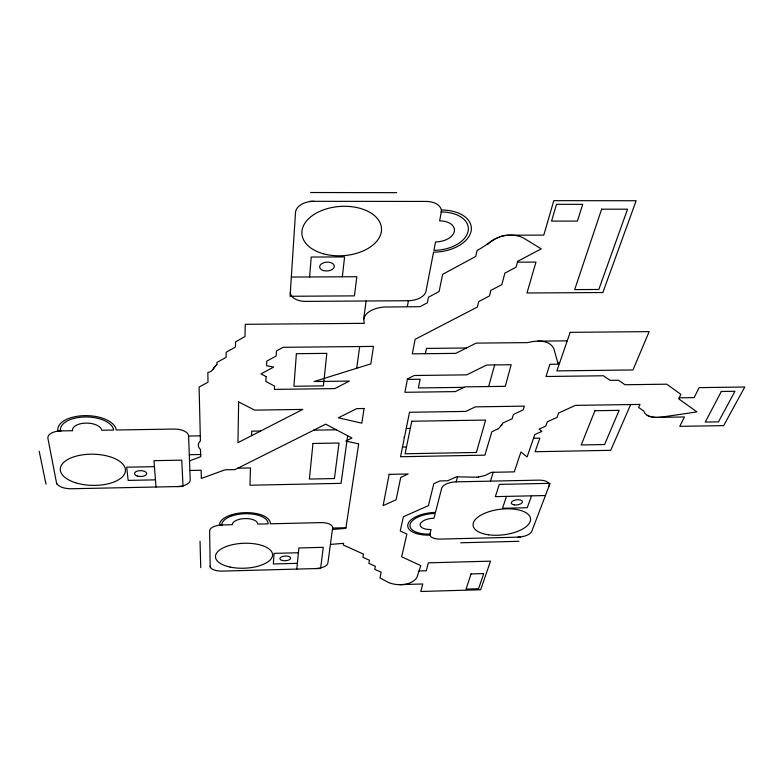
<?xml version="1.0" encoding="UTF-8"?>
<svg xmlns="http://www.w3.org/2000/svg" width="784" height="784" viewBox="0 0 784 784"><rect width="100%" height="100%" fill="white"/><g stroke="black" fill="none" stroke-linecap="round" stroke-linejoin="round"><path stroke-width="1.18" d="M251.546 435.688L251.693 431.18L260.611 431.033M309.592 276.958L311.228 257.034L344.578 256.927L342.334 276.801M296.822 569.086L298.861 547.957L323.273 547.33L320.597 568.439L222.323 571.105A12.132 5.223 -1.9 0 1 210.181 566.234M221.754 524.947A23.197 10.535 -2.1 0 1 245.225 513.716A23.197 10.535 -2.1 0 1 268.108 523.859L257.681 524.104A12.73 5.782 -2.1 0 0 245.118 518.577A12.73 5.782 -2.1 0 0 232.24 524.702L219.481 525.006A25.46 11.564 -2.1 0 1 245.245 512.658A25.46 11.564 -2.1 0 1 270.362 523.81L320.852 522.614A12.524 5.655 -3.5 0 1 332.632 528.044L327.879 563.098A11.985 5.174 -3.5 0 1 315.325 568.586M356.7 368.274L359.699 346.538M363.609 319.255L366.138 300.987M346.891 441.284L341.069 483.346L249.949 485.227L250.508 467.94L237.836 468.185M346.998 440.471L347.655 435.767M407.366 306.446L408.386 300.713A16.082 9.339 -5.9 0 0 425.977 291.266L433.552 252.164A33.977 20.805 -7 0 0 471.125 231.055A33.977 20.805 -7 0 0 441.715 210.034L439.618 220.863A16.983 10.398 -7 0 1 454.338 231.378A16.983 10.398 -7 0 1 435.541 241.923L433.905 250.351A30.958 18.953 -7 0 0 468.136 231.123A30.958 18.953 -7 0 0 441.343 211.974M425.389 353.692L426.476 348.419L466.441 348.008M213.287 369.254L213.493 368.725M429.887 534.139A22.658 10.182 -5.6 0 1 410.101 524.32A22.658 10.182 -5.6 0 1 435.208 513.432L433.983 518.195A12.436 5.586 -5.6 0 0 420.214 524.173A12.436 5.586 -5.6 0 0 431.063 529.553L429.642 535.119A24.863 11.172 -5.6 0 1 407.915 524.339A24.863 11.172 -5.6 0 1 435.483 512.393L441.657 488.344A12.965 6.066 -6.1 0 1 456.161 481.846L457.533 476.809M488.618 386.551L494.645 364.932M490.451 481.141L493.205 472.291M506.503 496.39L502.515 508.277L527.22 507.718L531.562 495.841M498.301 428.819L502.083 424.742L502.544 423.193L512.099 418.764L513.461 414.422L523.144 409.914L524.369 406.132L475.369 406.857L465.804 411.414L409.503 412.266L404.564 436.815L403.838 437.158L404.426 437.482L400.546 456.739L484.904 455.161L491.823 431.817L498.379 428.642M630.669 404.554L610.726 450.33L535.09 451.721L539.853 438.168L533.532 438.285M213.728 368.196L214.032 367.686M214.365 367.167L214.757 366.667M487.893 244.265L488.412 243.638M489.02 243.03L489.637 242.423M216.168 365.226L216.737 364.776M501.054 425.516L501.574 425.095M490.333 241.844L491.039 241.276M491.813 240.727L492.597 240.188M493.44 239.688L494.302 239.189M495.214 238.738L496.135 238.287M497.095 237.875L498.075 237.483M189.522 460.855L200.792 456.68L200.43 449.448A18.708 9.32 -1.2 0 1 199.851 441.48L200.41 440.902L199.097 387.08L208.005 382.19L207.858 372.478C212.974 371.881 213.493 367.157 216.923 364.629L216.913 362.473L226.115 357.347L226.135 352.271L235.465 347.057L235.533 341.873L245 336.561L245.274 324.311L364.325 323.331C360.905 311.944 376.879 307.024 385.64 307.014L420.008 306.691L427.368 302.781L428.466 297.224L439.099 291.55L442.646 274.331L475.731 256.446L477.142 250.4C488.128 244.902 497.399 233.936 511.031 235.161A22.236 13.24 -8.9 0 1 524.075 238.365L541.234 248.861L517.675 261.327L516.058 267.236L504.886 273.126L501.848 284.631L490.911 290.345L489.481 295.95L478.71 301.566L477.358 307.054L415.108 339.335L412.315 353.839L455.778 353.368L476.153 343.118L527.73 342.608C536.168 340.462 549.114 339.384 553.778 348.459L558.237 364.197L549.849 364.295L546.036 376.496L603.455 375.771L610.06 380.338L618.498 380.23L624.985 384.738L666.763 384.189L680.855 394.362L678.699 398.831L696.927 411.894L662.48 416.99C656.218 417.656 646.212 418.225 643.693 410.953L638.617 407.484L639.989 404.417L575.358 405.377L558.6 413.041L557.032 417.372L547.32 421.802L545.821 426.055L539.137 429.093L541.881 431.386L534.796 434.591L527.103 456.925L520.939 452.005L514.275 471.87L491.352 472.331L484.963 475.545L478.426 477.005M499.085 237.131L500.104 236.788M501.162 236.494L502.211 236.209M503.289 235.974L504.367 235.749M505.464 235.582L506.552 235.425M476.721 477.191L478.407 477.015M507.65 235.327L508.747 235.229M332.436 529.474L345.852 528.357L358.68 443.881L345.822 441.049L351.967 438.04L325.703 424.164L235.014 469.596L225.126 469.792L201.321 478.436L201.125 470.253L189.875 470.469M330.417 544.429L343.578 543.332L343.323 545.027L363.472 554.131L362.904 557.306L369.47 560.256L368.882 563.382L375.369 566.283L374.762 569.351L381.171 572.202L379.995 577.877L388.737 582.63C397.547 586.011 410.6 585.834 416.765 577.857L420.802 565.636L401.673 556.787L406.857 534.11L400.261 530.944L403.388 516.725L428.407 505.641L433.817 483.679L439.893 480.935L447.654 480.778L456.435 476.829L476.701 477.191M509.835 235.19L543.802 235.112L553.808 200.655L636.138 200.743L602.847 292.54L526.985 293L535.962 262.101L517.45 262.16M297.381 563.333L273.351 563.97L274.037 553.377L298.4 552.749M419.038 570.958L426.261 570.752L428.358 562.824L490.51 561.158L480.68 589.744L420.773 591.489L422.762 583.982L399.683 584.629M520.409 537.099L440.598 539.098A12.27 5.439 -5.7 0 1 429.955 533.894M460.718 542.783L518.851 541.303M332.632 528.044L345.95 527.72M545.439 495.537L495.341 496.635L499.29 484.394L550.094 483.336L531.748 531.385A12.23 5.361 -7.1 0 1 517.763 537.158M155.467 479.847L128.155 480.396L126.714 467.186L154.448 466.666M456.161 481.846L538.706 480.141A12.926 5.968 -7.6 0 1 549.055 486.08M402.496 447.076L406.484 446.998M189.287 454.71L200.743 454.504M406.239 428.476L410.306 428.407M313.718 430.161L336.356 429.789M60.505 430.906A26.636 13.308 1.6 0 1 85.054 416.97A26.636 13.308 1.6 0 1 113.611 430.053L101.665 430.24A14.612 7.301 1.6 0 0 86.005 423.115A14.612 7.301 1.6 0 0 72.53 430.72L57.908 430.955A29.233 14.602 1.6 0 1 84.848 415.638A29.233 14.602 1.6 0 1 116.189 430.004L173.96 429.073A14.269 7.154 -0.3 0 1 188.591 436.041L200.283 435.845M464.079 387.335L418.352 387.943L420.146 379.24L407.406 379.397M679.189 397.821L694.134 397.606L699.122 387.629L744.8 387.002L723.661 425.624L679.767 426.349L684.461 416.97L657.413 417.392M557.875 362.894L559.649 362.874M537.608 341.148L567.244 340.854M408.386 300.713L305.809 301.389A16.219 9.486 -2.9 0 1 290.354 292.06M291.325 277.046L356.838 276.732L354.417 295.872L290.08 296.274L295.519 212.415A17.444 10.976 -3 0 1 313.835 201.312M310.601 192.511L396.675 192.668M309.925 201.312L426.133 201.439A17.297 10.79 -6.7 0 1 441.255 212.454M656.551 417.382L655.698 417.353M654.865 417.304L654.042 417.225M653.239 417.127L652.455 417.019M651.7 416.872L650.965 416.716M650.269 416.529L649.583 416.324M648.936 416.098L648.319 415.853M647.741 415.589L647.182 415.304M39.2 451.231L45.991 484.218M56.732 484.002L47.922 438.403A14.573 7.193 2 0 1 61.162 430.896M156.026 487.011L153.978 460.669L181.78 460.159L182.995 486.452L71.403 488.746A13.847 6.507 1.4 0 1 56.448 482.562M188.591 436.041L190.228 479.877A13.573 6.478 -0.6 0 1 177.008 486.58M200.028 541.274L200.763 567.645M210.2 567.391L209.632 530.993A12.681 5.713 -1.7 0 1 222.313 524.937M238.65 401.908L237.944 442.676L302.742 409.415L254.653 410.13L238.65 401.908M266.09 376.643L265.874 381.455L274.547 386.1L274.361 389.393L334.788 388.599L349.39 381.073L314.149 381.524L370.832 363.874L373.488 346.401L283.112 347.312L276.458 350.938L276.184 356.005L266.795 361.12L266.58 365.697L273.626 367.079L260.994 373.899L266.09 376.643M296.391 353.682L293.941 386.267L323.39 385.885L326.83 353.359L296.391 353.682M312.973 443.47L309.386 479.053L334.415 478.554L339.021 443.019L312.973 443.47M364.05 408.513L361.826 423.154L338.355 417.823L356.73 408.621L364.05 408.513M389.138 474.369L383.121 505.631L396.116 499.761L400.732 477.417L408.16 473.987L389.138 474.369M407.494 378.907L404.926 392.294L455.298 391.608L465.03 386.865L505.268 386.336L511.148 364.736L486.697 365.021L466.705 374.86L414.266 375.507L407.494 378.907M411.786 421.233L405.083 453.779L476.378 452.466L485.639 420.067L411.786 421.233M556.503 204.32L551.564 221.108L577.406 221.098L582.718 204.34L556.503 204.32M471.017 573.937L466.098 589.117L478.563 588.755L483.718 573.584L471.017 573.937M601.622 209.191L574.682 289.61L598.809 289.472L627.533 209.201L601.622 209.191M570.174 332.338L556.885 370.891L632.962 369.96L649.162 331.622L570.174 332.338M594.919 410.728L581.218 444.959L604.572 444.538L619.144 410.355L594.919 410.728M721.329 391.471L705.257 422.076L718.467 421.861L734.961 391.285L721.329 391.471M514.186 504.886A5.635 2.568 -7.2 0 0 522.458 501.731A5.635 2.568 -7.2 0 0 513.922 500.447A5.635 2.568 -7.2 0 0 514.186 504.886M488.589 534.796A28.91 12.867 -6.8 0 0 530.562 518.734A28.91 12.867 -6.8 0 0 486.374 512.609A28.91 12.867 -6.8 0 0 488.589 534.796M323.537 270.598A7.37 4.41 -3.5 0 0 334.337 266.119A7.37 4.41 -3.5 0 0 323.077 262.973A7.37 4.41 -3.5 0 0 323.537 270.598M323.224 253.732A39.896 24.667 -4 0 0 381.494 228.33A39.896 24.667 -4 0 0 320.352 211.112A39.896 24.667 -4 0 0 323.224 253.732M282.397 560.501A5.39 2.342 -2.9 0 0 290.639 558.267A5.39 2.342 -2.9 0 0 282.75 556.424A5.39 2.342 -2.9 0 0 282.397 560.501M230.153 567.077A28.557 12.466 -2.2 0 0 272.577 554.651A28.557 12.466 -2.2 0 0 229.389 545.488A28.557 12.466 -2.2 0 0 230.153 567.077M137.239 476.025A6.125 2.94 0.2 0 0 146.716 473.752A6.125 2.94 0.2 0 0 137.837 470.949A6.125 2.94 0.2 0 0 137.239 476.025M75.627 482.777A32.595 15.602 1.1 0 0 125.44 470.802A32.595 15.602 1.1 0 0 77.538 455.798A32.595 15.602 1.1 0 0 75.627 482.777"/></g></svg>
